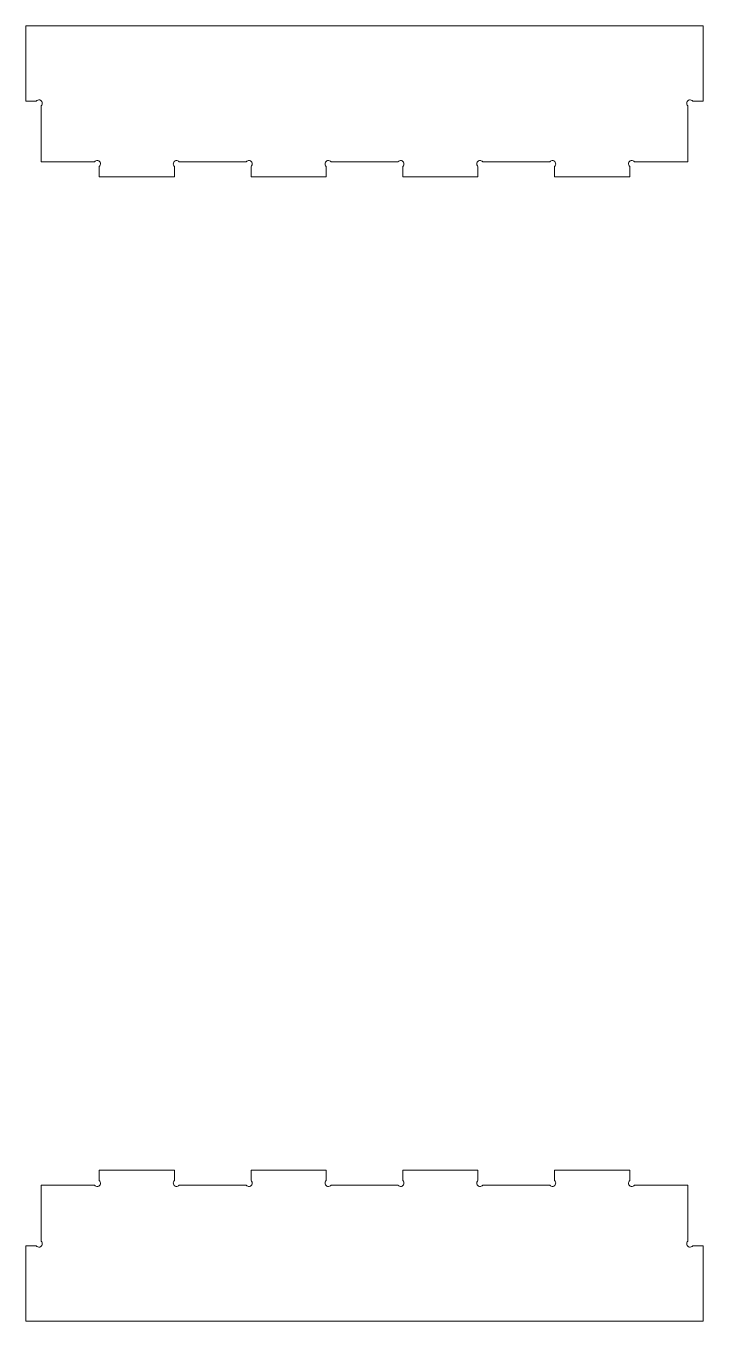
# Model space of a CAD drawing. Header units: inches. Extents: x 248 to 515, y 12 to 524.
import ezdxf

# ---------------------------------------------------------------- set-up
doc = ezdxf.new("R2010")
doc.units = ezdxf.units.IN
doc.header["$MEASUREMENT"] = 0
doc.layers.add('2D - Общий_Ном._пера__27', color=7, linetype='Continuous', lineweight=30)

# ---------------------------------------------------------------- blocks, each defined once
blk = doc.blocks.new('10')
at = {"color": 7, "lineweight": 0, "true_color": 0xffffff}
for centre, start, end in [((30.62, 262.62), 130.8991, 319.1009), ((54.62, 239.62), 130.8991, 319.1009), ((54.62, 208.12), 40.8991, 229.1009), ((54.62, 179.62), 130.8991, 319.1009), ((54.62, 148.12), 40.8991, 229.1009), ((54.62, 119.62), 130.8991, 319.1009), ((54.62, 88.12), 40.8991, 229.1009), ((54.62, 59.62), 130.8991, 319.1009), ((54.62, 28.12), 40.8991, 229.1009), ((30.62, 5.12), 40.8991, 229.1009)]:
    blk.add_arc(centre, 1.35, start, end, dxfattribs=at)
at = {"layer": '2D - Общий_Ном._пера__27', "color": 7, "linetype": 'Continuous', "lineweight": 0, "true_color": 0xffffff, "flags": 128}
for points in [[(29.73, 4.1), (29.73, 0), (0, 0), (0, 267.73), (29.73, 267.73), (29.73, 263.64)], [(31.64, 261.73), (53.73, 261.73), (53.73, 240.64)], [(55.64, 238.73), (59.73, 238.73), (59.73, 209), (55.64, 209)], [(53.73, 207.1), (53.73, 180.64)], [(55.64, 178.73), (59.73, 178.73), (59.73, 149), (55.64, 149)], [(53.73, 147.1), (53.73, 120.64)], [(55.64, 118.73), (59.73, 118.73), (59.73, 89), (55.64, 89)], [(53.73, 87.1), (53.73, 60.64)], [(55.64, 58.73), (59.73, 58.73), (59.73, 29), (55.64, 29)], [(53.73, 27.1), (53.73, 6), (31.64, 6)]]:
    blk.add_lwpolyline(points, dxfattribs=at)
blk = doc.blocks.new('11')
at = {"color": 7, "lineweight": 0, "true_color": 0xffffff}
for centre, start, end in [((-30.62, 262.62), 220.8991, 49.1009), ((-54.62, 239.62), 220.8991, 49.1009), ((-54.62, 208.12), 310.8991, 139.1009), ((-54.62, 179.62), 220.8991, 49.1009), ((-54.62, 148.12), 310.8991, 139.1009), ((-54.62, 119.62), 220.8991, 49.1009), ((-54.62, 88.12), 310.8991, 139.1009), ((-54.62, 59.62), 220.8991, 49.1009), ((-54.62, 28.12), 310.8991, 139.1009), ((-30.62, 5.12), 310.8991, 139.1009)]:
    blk.add_arc(centre, 1.35, start, end, dxfattribs=at)
at = {"layer": '2D - Общий_Ном._пера__27', "color": 7, "linetype": 'Continuous', "lineweight": 0, "true_color": 0xffffff, "flags": 128}
for points in [[(-29.73, 4.1), (-29.73, 0), (0, 0), (0, 267.73), (-29.73, 267.73), (-29.73, 263.64)], [(-31.64, 261.73), (-53.73, 261.73), (-53.73, 240.64)], [(-55.64, 238.73), (-59.73, 238.73), (-59.73, 209), (-55.64, 209)], [(-53.73, 207.1), (-53.73, 180.64)], [(-55.64, 178.73), (-59.73, 178.73), (-59.73, 149), (-55.64, 149)], [(-53.73, 147.1), (-53.73, 120.64)], [(-55.64, 118.73), (-59.73, 118.73), (-59.73, 89), (-55.64, 89)], [(-53.73, 87.1), (-53.73, 60.64)], [(-55.64, 58.73), (-59.73, 58.73), (-59.73, 29), (-55.64, 29)], [(-53.73, 27.1), (-53.73, 6), (-31.64, 6)]]:
    blk.add_lwpolyline(points, dxfattribs=at)

msp = doc.modelspace()

# ---------------------------------------------------------------- block references
at = {"rotation": 90}
for name, p in [('11', (515.27, 524.18)), ('10', (515.27, 11.73))]:
    msp.add_blockref(name, p, dxfattribs=at)

doc.saveas('drawing.dxf')
